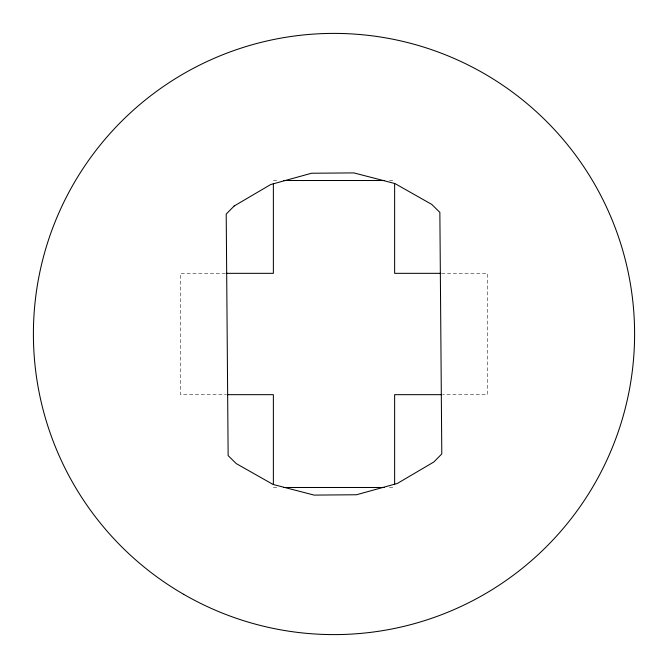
<?xml version="1.0" encoding="UTF-8"?>
<svg xmlns="http://www.w3.org/2000/svg" width="668" height="668" viewBox="0 0 668 668"><rect width="100%" height="100%" fill="white"/><g stroke="black" fill="none" stroke-linecap="round" stroke-linejoin="round"><path stroke-width="0.5" stroke-dasharray="3.34 2.5" d="M273.371 180.51L278.548 180.51M389.452 180.51L394.629 180.51M225.358 273.337L180.485 273.337L180.485 394.663L226.402 394.663M441.565 273.337L487.456 273.337L487.456 394.663L442.608 394.663M273.371 487.49L278.548 487.49M389.452 487.49L394.629 487.49"/><path stroke-width="1" d="M283.733 180.51L384.267 180.51M226.402 273.337L273.371 273.337L273.371 183.642M440.521 273.337L394.629 273.337L394.629 183.642M227.446 394.663L273.371 394.663L273.371 484.358M441.565 394.663L394.629 394.663L394.629 484.358M283.733 487.49L384.267 487.49M234.159 206.011L226.21 214.086L228.139 455.618L236.213 463.567L273.078 484.459L314.102 495.097L356.47 494.763L397.318 483.465L433.841 461.989L441.79 453.914L439.861 212.382L431.787 204.433L394.922 183.541L353.898 172.903L311.53 173.237L270.682 184.535L234.159 206.011M183.7 594.328A300.6 300.6 0 0 0 634.6 334A300.6 300.6 0 0 0 183.7 73.672A300.6 300.6 0 0 0 183.7 594.328"/></g></svg>
